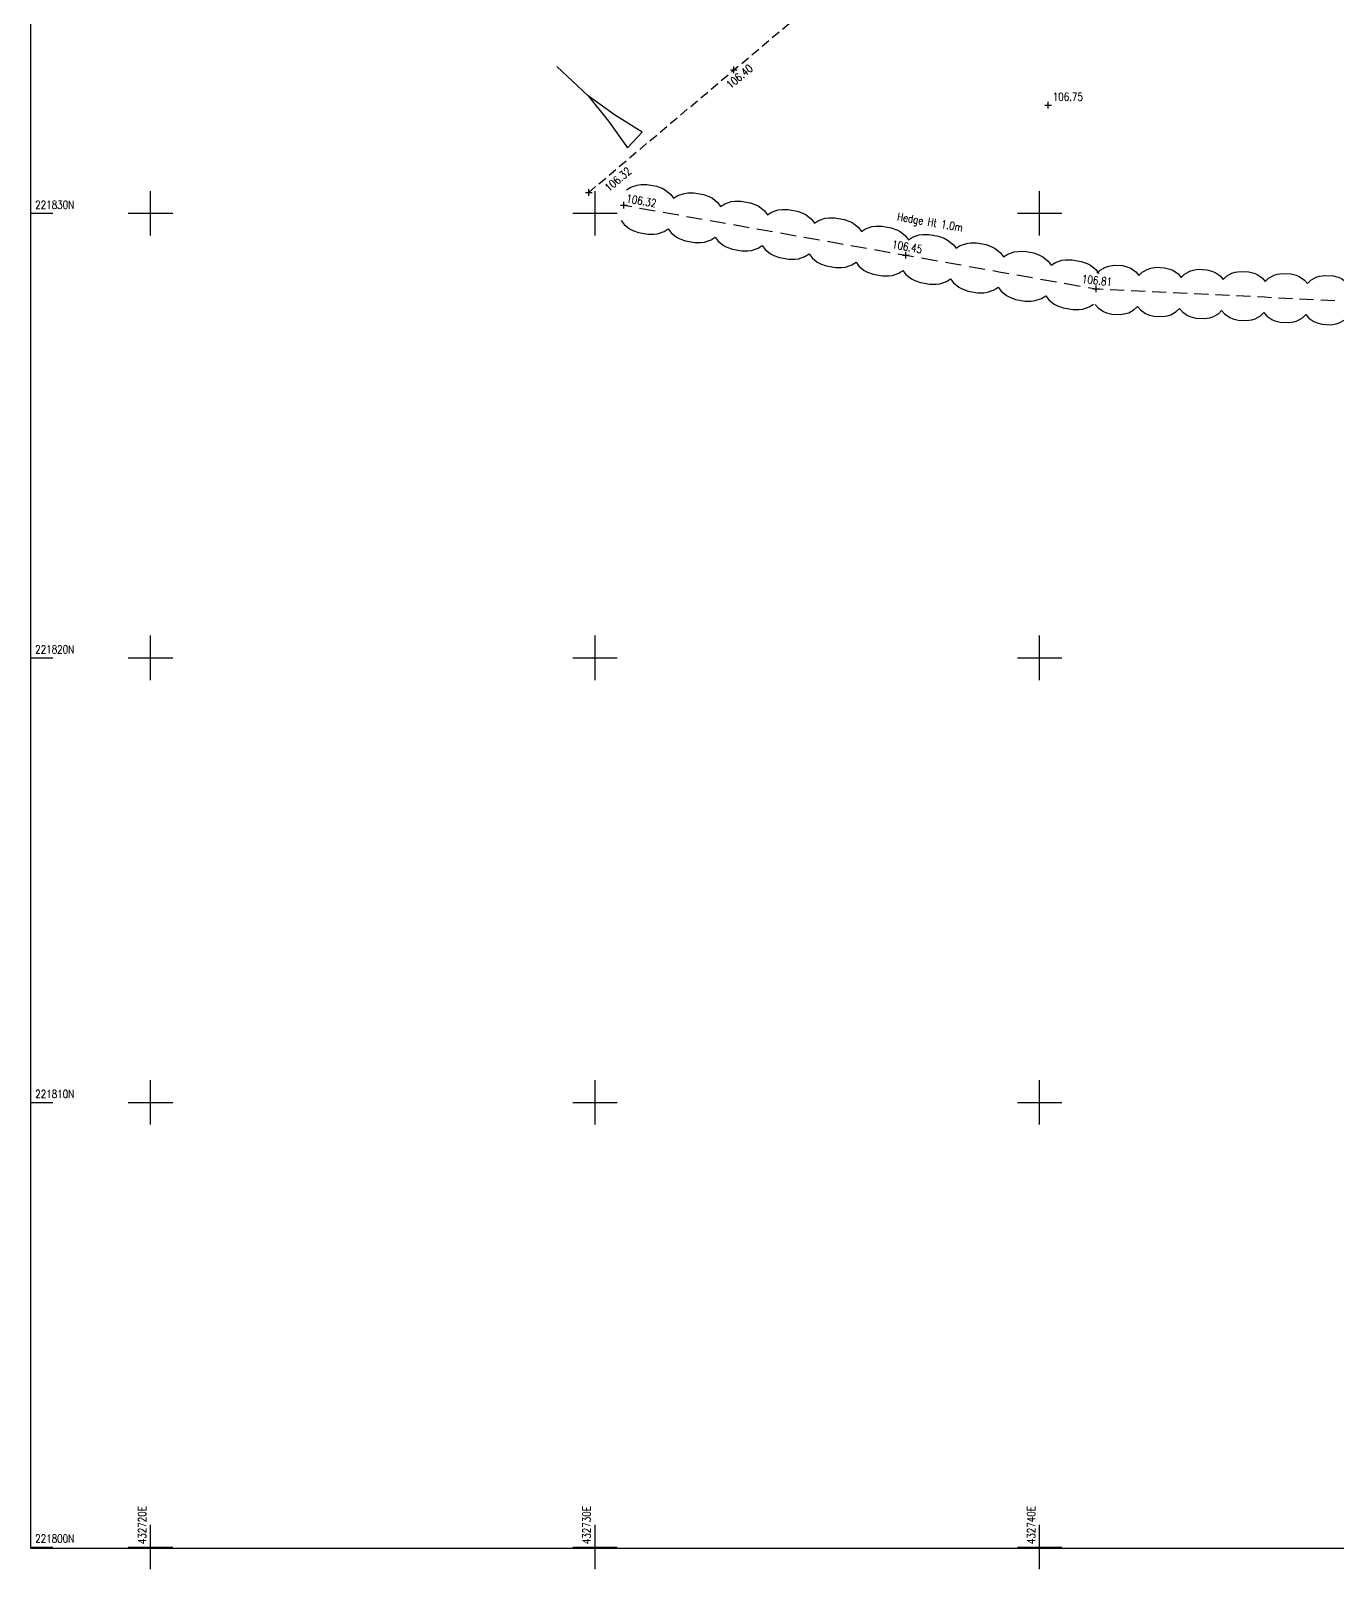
# Model space of a CAD drawing. Extents: x 432717 to 432821, y 221800 to 221881.
# Drawn here: x 432717.31 to 432746.69, y 221799.5 to 221834.1 of the extents above; entities that cross this region are included whole.
import ezdxf
from ezdxf.enums import TextEntityAlignment as Align

# ---------------------------------------------------------------- set-up
doc = ezdxf.new("R2010")
doc.units = 0
doc.header["$LTSCALE"] = 0.1
doc.header["$MEASUREMENT"] = 0
doc.linetypes.add('Dashed', pattern=[3, 2, -1])
doc.layers.get('0').update_dxf_attribs({"linetype": 'CONTINUOUS'})
for name, color, linetype in [('SV_$_Grid', 7, 'CONTINUOUS'), ('SV_Land Form Levels', 7, 'CONTINUOUS'), ('SV_Land Forms', 7, 'CONTINUOUS'), ('SV_Levels (Spot)', 1, 'CONTINUOUS'), ('SV_Misc Text', 7, 'CONTINUOUS'), ('SV_Vegetation', 3, 'CONTINUOUS'), ('SV_Vegetation Levels', 7, 'CONTINUOUS')]:
    doc.layers.add(name, color=color, linetype=linetype)
doc.styles.add('Default', font='RomanS', dxfattribs={"width": 0.8})

# ---------------------------------------------------------------- blocks, each defined once
blk = doc.blocks.new('PT_PLUS')
at = {"color": 0, "linetype": 'Continuous', "flags": 128}
for points in [[(-0.5, 0), (0.5, 0)], [(0, -0.5), (0, 0.5)]]:
    blk.add_lwpolyline(points, dxfattribs=at)
blk = doc.blocks.new('GLOBALTADPOLE')
at = {"color": 8, "linetype": 'Continuous', "flags": 128}
for points in [[(0.021, 0.0028), (0, 0.007)], [(0, 0.007), (0, -0.007)], [(0.042, 0), (0.021, 0.0028)], [(0.021, -0.0028), (0.042, 0)], [(0.042, 0), (0.07, 0)], [(0, -0.007), (0.021, -0.0028)]]:
    blk.add_lwpolyline(points, dxfattribs=at)

msp = doc.modelspace()

# ---------------------------------------------------------------- linework, layer by layer
at = {"layer": 'SV_$_Grid', "color": 7, "linetype": 'Continuous', "flags": 128}
msp.add_lwpolyline([(432717.307774, 221799.962952), (432717.307774, 221880.642948), (432821.1047, 221880.642948), (432821.1047, 221799.962952)], close=True, dxfattribs=at)
for points in [[(432720, 221829.5), (432720, 221830.5)], [(432730, 221829.5), (432730, 221830.5)], [(432740, 221829.5), (432740, 221830.5)], [(432717.307774, 221830), (432717.807774, 221830)], [(432719.5, 221830), (432720.5, 221830)], [(432729.5, 221830), (432730.5, 221830)], [(432739.5, 221830), (432740.5, 221830)], [(432720, 221819.5), (432720, 221820.5)], [(432730, 221819.5), (432730, 221820.5)], [(432740, 221819.5), (432740, 221820.5)], [(432717.307774, 221820), (432717.807774, 221820)], [(432719.5, 221820), (432720.5, 221820)], [(432729.5, 221820), (432730.5, 221820)], [(432739.5, 221820), (432740.5, 221820)], [(432720, 221809.5), (432720, 221810.5)], [(432730, 221809.5), (432730, 221810.5)], [(432740, 221809.5), (432740, 221810.5)], [(432717.307774, 221810), (432717.807774, 221810)], [(432719.5, 221810), (432720.5, 221810)], [(432729.5, 221810), (432730.5, 221810)], [(432739.5, 221810), (432740.5, 221810)], [(432720, 221799.5), (432720, 221800.5)], [(432720, 221799.962952), (432720, 221800.462952)], [(432730, 221799.5), (432730, 221800.5)], [(432730, 221799.962952), (432730, 221800.462952)], [(432740, 221799.5), (432740, 221800.5)], [(432740, 221799.962952), (432740, 221800.462952)], [(432717.307774, 221800), (432717.807774, 221800)], [(432719.5, 221800), (432720.5, 221800)], [(432729.5, 221800), (432730.5, 221800)], [(432739.5, 221800), (432740.5, 221800)]]:
    msp.add_lwpolyline(points, dxfattribs=at)
at = {"layer": 'SV_Land Forms', "color": 1, "linetype": 'Dashed', "flags": 128}
msp.add_lwpolyline([(432729.85811, 221830.469942), (432733.125867, 221833.223215), (432737.678674, 221837.059216), (432741.490694, 221842.790383), (432743.721671, 221848.487709), (432747.547181, 221853.385615)], dxfattribs=at)
at = {"layer": 'SV_Vegetation', "color": 92, "linetype": 'Continuous'}
for p, q in [((432730.650648, 221830.179859), (432730.825985, 221830.148807)), ((432731.002379, 221830.117567), (432731.35411, 221830.055276)), ((432732.058628, 221829.930505), (432732.410358, 221829.868214)), ((432733.114876, 221829.743443), (432733.466607, 221829.681152)), ((432734.171125, 221829.556382), (432734.522856, 221829.49409)), ((432735.227374, 221829.36932), (432735.579105, 221829.307028)), ((432736.283623, 221829.182258), (432736.635354, 221829.119966)), ((432736.811747, 221829.088727), (432736.988141, 221829.057487)), ((432736.988141, 221829.057487), (432737.165848, 221829.026015)), ((432737.344626, 221828.994354), (432737.701112, 221828.93122)), ((432738.415155, 221828.804763), (432738.77164, 221828.741629)), ((432739.485683, 221828.615172), (432739.842168, 221828.552038)), ((432740.556211, 221828.425581), (432740.912696, 221828.362448)), ((432741.091475, 221828.330786), (432741.270253, 221828.299124)), ((432741.270253, 221828.299124), (432741.427508, 221828.291531)), ((432741.585711, 221828.283892), (432741.901169, 221828.268659)), ((432742.533032, 221828.238147), (432742.848489, 221828.222914)), ((432743.480353, 221828.192403), (432743.79581, 221828.17717)), ((432744.427674, 221828.146658), (432744.743131, 221828.131425)), ((432745.374994, 221828.100914), (432745.690452, 221828.085681)), ((432746.322315, 221828.055169), (432746.637773, 221828.039937))]:
    msp.add_line(p, q, dxfattribs=at)
at = {"layer": 'SV_Vegetation', "color": 92, "linetype": 'Continuous', "flags": 128}
for points in [[(432730.711683, 221830.524496), (432730.803981, 221830.584317), (432730.949091, 221830.634785), (432731.032669, 221830.645372), (432731.16906, 221830.646607), (432731.38031, 221830.609194), (432731.507981, 221830.561195), (432731.58284, 221830.522548), (432731.701792, 221830.425314), (432731.767932, 221830.337434)], [(432731.767932, 221830.337434), (432731.86023, 221830.397255), (432732.00534, 221830.447723), (432732.088918, 221830.45831), (432732.225309, 221830.459545), (432732.436559, 221830.422132), (432732.56423, 221830.374133), (432732.639089, 221830.335486), (432732.758041, 221830.238253), (432732.824181, 221830.150372)], [(432731.530503, 221830.024036), (432731.706897, 221829.992797), (432731.882234, 221829.961745)], [(432732.824181, 221830.150372), (432732.916478, 221830.210193), (432733.061589, 221830.260661), (432733.145167, 221830.271249), (432733.281558, 221830.272483), (432733.492807, 221830.23507), (432733.620479, 221830.187071), (432733.695338, 221830.148424), (432733.81429, 221830.051191), (432733.88043, 221829.96331)], [(432733.88043, 221829.96331), (432733.972727, 221830.023131), (432734.117837, 221830.073599), (432734.201416, 221830.084187), (432734.337806, 221830.085421), (432734.549056, 221830.048008), (432734.676728, 221830.000009), (432734.751587, 221829.961362), (432734.870539, 221829.864129), (432734.936678, 221829.776248)], [(432730.589613, 221829.835222), (432730.655752, 221829.747341), (432730.774704, 221829.650108), (432730.849563, 221829.611461), (432730.977235, 221829.563462), (432731.188485, 221829.526049), (432731.324875, 221829.527283), (432731.408454, 221829.537871), (432731.553564, 221829.588339), (432731.645861, 221829.64816)], [(432731.645861, 221829.64816), (432731.712001, 221829.560279), (432731.830953, 221829.463046), (432731.905812, 221829.424399), (432732.033484, 221829.3764), (432732.244733, 221829.338987), (432732.381124, 221829.340221), (432732.464703, 221829.350809), (432732.609813, 221829.401277), (432732.70211, 221829.461098)], [(432732.586752, 221829.836974), (432732.763146, 221829.805735), (432732.938483, 221829.774683)], [(432733.643001, 221829.649912), (432733.819394, 221829.618673), (432733.994732, 221829.587621)], [(432734.936678, 221829.776248), (432735.028976, 221829.836069), (432735.174086, 221829.886537), (432735.257664, 221829.897125), (432735.394055, 221829.898359), (432735.605305, 221829.860947), (432735.732976, 221829.812947), (432735.807835, 221829.7743), (432735.926788, 221829.677067), (432735.992927, 221829.589186)], [(432735.992927, 221829.589186), (432736.085225, 221829.649008), (432736.230335, 221829.699476), (432736.313913, 221829.710063), (432736.450304, 221829.711297), (432736.661554, 221829.673885), (432736.789225, 221829.625885), (432736.864084, 221829.587238), (432736.983036, 221829.490005), (432737.049176, 221829.402124)], [(432732.70211, 221829.461098), (432732.76825, 221829.373218), (432732.887202, 221829.275984), (432732.962061, 221829.237337), (432733.089732, 221829.189338), (432733.300982, 221829.151925), (432733.437373, 221829.15316), (432733.520951, 221829.163747), (432733.666061, 221829.214215), (432733.758359, 221829.274036)], [(432733.758359, 221829.274036), (432733.824499, 221829.186156), (432733.943451, 221829.088922), (432734.01831, 221829.050276), (432734.145981, 221829.002276), (432734.357231, 221828.964864), (432734.493622, 221828.966098), (432734.5772, 221828.976685), (432734.72231, 221829.027153), (432734.814608, 221829.086974)], [(432734.69925, 221829.462851), (432734.875643, 221829.431611), (432735.05098, 221829.400559)], [(432735.755498, 221829.275789), (432735.931892, 221829.244549), (432736.107229, 221829.213497)], [(432737.049176, 221829.402124), (432737.142545, 221829.461756), (432737.28944, 221829.511908), (432737.374089, 221829.522306), (432737.512264, 221829.523224), (432737.72637, 221829.485305), (432737.855826, 221829.43699), (432737.931756, 221829.398153), (432738.052493, 221829.300604), (432738.119704, 221829.212534)], [(432738.119704, 221829.212534), (432738.213073, 221829.272165), (432738.359968, 221829.322317), (432738.444617, 221829.332715), (432738.582793, 221829.333633), (432738.796898, 221829.295715), (432738.926354, 221829.247399), (432739.002284, 221829.208563), (432739.123021, 221829.111013), (432739.190232, 221829.022943)], [(432734.814608, 221829.086974), (432734.880747, 221828.999094), (432734.9997, 221828.90186), (432735.074559, 221828.863214), (432735.20223, 221828.815214), (432735.41348, 221828.777802), (432735.549871, 221828.779036), (432735.633449, 221828.789623), (432735.778559, 221828.840091), (432735.870857, 221828.899912)], [(432735.870857, 221828.899912), (432735.936996, 221828.812032), (432736.055948, 221828.714798), (432736.130807, 221828.676152), (432736.258479, 221828.628152), (432736.469729, 221828.59074), (432736.606119, 221828.591974), (432736.689698, 221828.602561), (432736.834808, 221828.653029), (432736.927105, 221828.71285)], [(432737.879891, 221828.899558), (432738.058669, 221828.867897), (432738.236376, 221828.836425)], [(432739.190232, 221829.022943), (432739.283601, 221829.082574), (432739.430496, 221829.132726), (432739.515145, 221829.143124), (432739.653321, 221829.144042), (432739.867426, 221829.106124), (432739.996882, 221829.057808), (432740.072812, 221829.018972), (432740.193549, 221828.921422), (432740.26076, 221828.833352)], [(432740.26076, 221828.833352), (432740.354129, 221828.892984), (432740.501024, 221828.943136), (432740.585673, 221828.953533), (432740.723849, 221828.954451), (432740.937954, 221828.916533), (432741.067411, 221828.868217), (432741.14334, 221828.829381), (432741.264077, 221828.731832), (432741.331288, 221828.643761)], [(432736.927105, 221828.71285), (432736.994316, 221828.62478), (432737.115053, 221828.527231), (432737.190983, 221828.488394), (432737.320439, 221828.440079), (432737.534545, 221828.40216), (432737.672721, 221828.403079), (432737.75737, 221828.413476), (432737.904265, 221828.463628), (432737.997633, 221828.52326)], [(432738.950419, 221828.709968), (432739.129197, 221828.678306), (432739.306904, 221828.646834)], [(432741.287134, 221828.648717), (432741.3618, 221828.720199), (432741.483833, 221828.789394), (432741.556088, 221828.810934), (432741.675709, 221828.830187), (432741.865173, 221828.821038), (432741.982382, 221828.790349), (432742.052226, 221828.761947), (432742.167023, 221828.681316), (432742.234455, 221828.602973)], [(432742.234455, 221828.602973), (432742.309121, 221828.674455), (432742.431154, 221828.743649), (432742.503409, 221828.765189), (432742.62303, 221828.784442), (432742.812494, 221828.775293), (432742.929703, 221828.744604), (432742.999546, 221828.716203), (432743.114344, 221828.635572), (432743.181776, 221828.557228)], [(432743.181776, 221828.557228), (432743.256442, 221828.62871), (432743.378475, 221828.697905), (432743.45073, 221828.719445), (432743.570351, 221828.738698), (432743.759815, 221828.729549), (432743.877024, 221828.69886), (432743.946867, 221828.670458), (432744.061665, 221828.589827), (432744.129097, 221828.511484)], [(432744.129097, 221828.511484), (432744.203763, 221828.582966), (432744.325796, 221828.65216), (432744.398051, 221828.6737), (432744.517672, 221828.692953), (432744.707136, 221828.683804), (432744.824345, 221828.653115), (432744.894188, 221828.624714), (432745.008986, 221828.544083), (432745.076418, 221828.465739)], [(432745.076418, 221828.465739), (432745.151084, 221828.537221), (432745.273117, 221828.606416), (432745.345372, 221828.627956), (432745.464993, 221828.647209), (432745.654457, 221828.63806), (432745.771666, 221828.607371), (432745.841509, 221828.578969), (432745.956307, 221828.498339), (432746.023739, 221828.419995)], [(432746.023739, 221828.419995), (432746.098405, 221828.491477), (432746.220438, 221828.560672), (432746.292693, 221828.582212), (432746.412314, 221828.601464), (432746.601778, 221828.592316), (432746.718987, 221828.561627), (432746.78883, 221828.533225), (432746.903628, 221828.452594), (432746.97106, 221828.374251)], [(432737.997633, 221828.52326), (432738.064844, 221828.43519), (432738.185581, 221828.33764), (432738.261511, 221828.298804), (432738.390967, 221828.250488), (432738.605073, 221828.21257), (432738.743249, 221828.213488), (432738.827898, 221828.223885), (432738.974793, 221828.274037), (432739.068161, 221828.333669)], [(432739.068161, 221828.333669), (432739.135372, 221828.245599), (432739.256109, 221828.148049), (432739.332039, 221828.109213), (432739.461495, 221828.060897), (432739.675601, 221828.022979), (432739.813777, 221828.023897), (432739.898426, 221828.034295), (432740.045321, 221828.084447), (432740.138689, 221828.144078)], [(432740.020947, 221828.520377), (432740.199725, 221828.488715), (432740.377432, 221828.457243)], [(432742.059371, 221828.261019), (432742.217574, 221828.25338), (432742.374829, 221828.245786)], [(432743.006692, 221828.215275), (432743.164895, 221828.207636), (432743.32215, 221828.200042)], [(432740.138689, 221828.144078), (432740.2059, 221828.056008), (432740.326637, 221827.958458), (432740.402567, 221827.919622), (432740.532023, 221827.871306), (432740.746129, 221827.833388), (432740.884305, 221827.834306), (432740.968954, 221827.844704), (432741.115849, 221827.894856), (432741.209217, 221827.954487)], [(432741.253372, 221827.949532), (432741.320803, 221827.871188), (432741.435601, 221827.790557), (432741.505444, 221827.762156), (432741.622654, 221827.731467), (432741.812118, 221827.722318), (432741.931739, 221827.741571), (432742.003994, 221827.763111), (432742.126026, 221827.832305), (432742.200693, 221827.903787)], [(432742.200693, 221827.903787), (432742.268124, 221827.825444), (432742.382922, 221827.744813), (432742.452765, 221827.716411), (432742.569975, 221827.685722), (432742.759439, 221827.676573), (432742.87906, 221827.695826), (432742.951314, 221827.717366), (432743.073347, 221827.786561), (432743.148013, 221827.858043)], [(432743.148013, 221827.858043), (432743.215445, 221827.779699), (432743.330243, 221827.699069), (432743.400086, 221827.670667), (432743.517295, 221827.639978), (432743.70676, 221827.630829), (432743.826381, 221827.650082), (432743.898635, 221827.671622), (432744.020668, 221827.740817), (432744.095334, 221827.812299)], [(432743.954013, 221828.16953), (432744.112216, 221828.161891), (432744.269471, 221828.154298)], [(432744.901334, 221828.123786), (432745.059537, 221828.116147), (432745.216792, 221828.108553)], [(432745.848655, 221828.078042), (432746.006858, 221828.070402), (432746.164113, 221828.062809)], [(432744.095334, 221827.812299), (432744.162766, 221827.733955), (432744.277564, 221827.653324), (432744.347407, 221827.624922), (432744.464616, 221827.594234), (432744.654081, 221827.585085), (432744.773702, 221827.604337), (432744.845956, 221827.625878), (432744.967989, 221827.695072), (432745.042655, 221827.766554)], [(432745.042655, 221827.766554), (432745.110087, 221827.688211), (432745.224885, 221827.60758), (432745.294728, 221827.579178), (432745.411937, 221827.548489), (432745.601402, 221827.53934), (432745.721022, 221827.558593), (432745.793277, 221827.580133), (432745.91531, 221827.649328), (432745.989976, 221827.72081)], [(432745.989976, 221827.72081), (432746.057408, 221827.642466), (432746.172206, 221827.561835), (432746.242049, 221827.533434), (432746.359258, 221827.502745), (432746.548723, 221827.493596), (432746.668343, 221827.512849), (432746.740598, 221827.534389), (432746.862631, 221827.603583), (432746.937297, 221827.675065)]]:
    msp.add_lwpolyline(points, dxfattribs=at)

# ---------------------------------------------------------------- block references
at = {"layer": 'SV_Land Form Levels', "color": 1, "linetype": 'Continuous', "xscale": 0.15, "yscale": 0.15, "zscale": 0.15}
for p in [(432733.125867, 221833.223215), (432729.85811, 221830.469942)]:
    msp.add_blockref('PT_PLUS', p, dxfattribs=at)
at = {"layer": 'SV_Levels (Spot)', "color": 7, "linetype": 'Continuous', "xscale": 0.15, "yscale": 0.15, "zscale": 0.15}
msp.add_blockref('PT_PLUS', (432740.195438, 221832.430695), dxfattribs=at)
at = {"layer": 'SV_Misc Text', "linetype": 'Continuous', "xscale": 34.402582, "yscale": 34.402582, "zscale": 34.402582, "rotation": 136.735705}
msp.add_blockref('GLOBALTADPOLE', (432730.895165, 221831.647657), dxfattribs=at)
at = {"layer": 'SV_Vegetation Levels', "color": 3, "linetype": 'Continuous', "xscale": 0.15, "yscale": 0.15, "zscale": 0.15}
for p in [(432730.650648, 221830.179859), (432736.988141, 221829.057487), (432741.270253, 221828.299124)]:
    msp.add_blockref('PT_PLUS', p, dxfattribs=at)

# ---------------------------------------------------------------- texts
at = {"layer": 'SV_$_Grid', "color": 7, "style": 'Default', "width": 0.8}
for s, p in [('221830N', (432717.407774, 221830.1)), ('221820N', (432717.407774, 221820.1)), ('221810N', (432717.407774, 221810.1)), ('221800N', (432717.407774, 221800.1))]:
    msp.add_text(s, height=0.18, dxfattribs=at).set_placement(p)
for s, p in [('432720E', (432719.9, 221800.062952)), ('432730E', (432729.9, 221800.062952)), ('432740E', (432739.9, 221800.062952))]:
    msp.add_text(s, height=0.18, rotation=90, dxfattribs=at).set_placement(p)
at = {"layer": 'SV_Land Form Levels', "color": 1, "style": 'Default', "width": 0.8}
for s, p in [('106.40', (432733.190301, 221833.146741)), ('106.32', (432730.457674, 221830.832214))]:
    msp.add_text(s, height=0.18, rotation=40.116065, dxfattribs=at).set_placement(p, align=Align.TOP_CENTER)
at = {"layer": 'SV_Levels (Spot)', "color": 7, "style": 'Default', "width": 0.8}
msp.add_text('106.75', height=0.18, dxfattribs=at).set_placement((432740.295438, 221832.530695))
at = {"layer": 'SV_Misc Text', "style": 'Default', "width": 0.8}
msp.add_text('Hedge Ht 1.0m', height=0.18, rotation=-9.708813, dxfattribs=at).set_placement((432736.786064, 221829.839222))
at = {"layer": 'SV_Vegetation Levels', "color": 3, "style": 'Default', "width": 0.8}
for s, rotation, p in [('106.32', -9.855036, (432731.02845, 221830.189106)), ('106.45', -10.042962, (432737.005579, 221829.155955)), ('106.81', -6.403762, (432741.281406, 221828.3985))]:
    msp.add_text(s, height=0.18, rotation=rotation, dxfattribs=at).set_placement(p, align=Align.CENTER)

doc.saveas('drawing.dxf')
